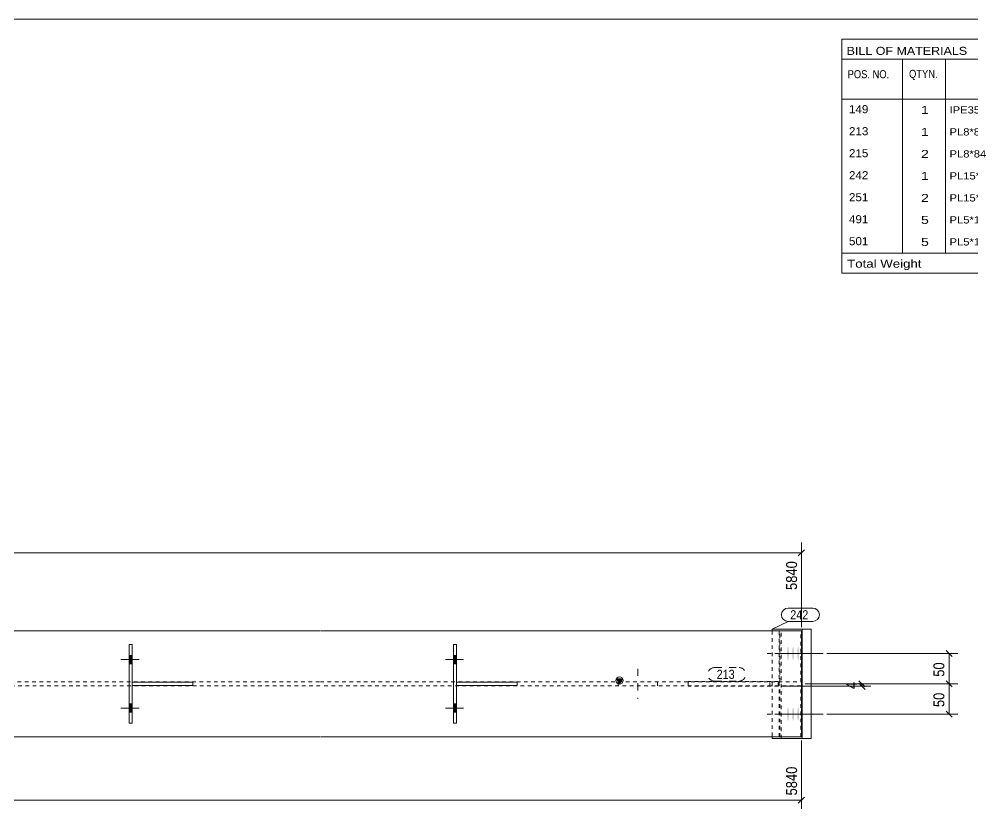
# Model space of a CAD drawing. Header units: millimetres. Extents: x 2 to 825, y 1 to 579.
# Drawn here: x 413.7 to 676, y 361.8 to 579 of the extents above; entities that cross this region are included whole.
import ezdxf

# ---------------------------------------------------------------- set-up
doc = ezdxf.new("R2010")
doc.units = ezdxf.units.MM
for name, pattern in [('XKITLINE00', [0]), ('XKITLINE01', [4, 1, -1, 1, -1]), ('XKITLINE02', [4, 2, -2])]:
    doc.linetypes.add(name, pattern=pattern)
for name, color, linetype, lineweight in [('Bolt', 3, 'Continuous', 0), ('Dimensions', 7, 'Continuous', 0), ('DrawingSheet', 5, 'Continuous', 0), ('OtherObjectType', 7, 'Continuous', 0), ('Part', 2, 'Continuous', 0), ('PartMark', 7, 'Continuous', 0)]:
    doc.layers.add(name, color=color, linetype=linetype, lineweight=lineweight)
doc.styles.add('ARIAL', font='ARIAL.TTF')
doc.styles.add('ARIAL_NARROW', font='ARIALN.TTF')

# ---------------------------------------------------------------- blocks, each defined once
blk = doc.blocks.new('*A30')
at = {"layer": 'Bolt', "color": 3, "linetype": 'XKITLINE02', "lineweight": 0}
for p, q in [((583.87, 400.36), (583.87, 392.03)), ((578.45, 396.78), (578.45, 395.61)), ((589.29, 396.78), (589.29, 395.61))]:
    blk.add_line(p, q, dxfattribs=at)
blk = doc.blocks.new('*A34')
at = {"layer": 'Bolt'}
for points in [[(443.94, 404.03), (444.77, 404.03), (444.77, 401.7), (443.94, 401.7)], [(443.94, 404.03), (444.77, 404.03), (444.77, 401.7), (443.94, 401.7)], [(443.94, 390.7), (444.77, 390.7), (444.77, 388.36), (443.94, 388.36)], [(443.94, 390.7), (444.77, 390.7), (444.77, 388.36), (443.94, 388.36)]]:
    blk.add_hatch(color=3, dxfattribs=at).paths.add_polyline_path(points, flags=17)
at = {"layer": 'Bolt', "color": 3, "linetype": 'XKITLINE00', "lineweight": 0}
for p, q in [((444.77, 404.03), (443.94, 404.03)), ((444.77, 404.03), (443.94, 404.03)), ((446.7, 402.86), (441.7, 402.86)), ((446.7, 402.86), (441.7, 402.86)), ((444.77, 401.7), (443.94, 401.7)), ((444.77, 401.7), (443.94, 401.7)), ((446.7, 389.53), (441.7, 389.53)), ((446.7, 389.53), (441.7, 389.53)), ((444.77, 390.7), (443.94, 390.7)), ((444.77, 390.7), (443.94, 390.7)), ((444.77, 388.36), (443.94, 388.36)), ((444.77, 388.36), (443.94, 388.36))]:
    blk.add_line(p, q, dxfattribs=at)
blk = doc.blocks.new('*A35')
at = {"layer": 'Bolt'}
for points in [[(533.17, 404.03), (534, 404.03), (534, 401.7), (533.17, 401.7)], [(533.17, 404.03), (534, 404.03), (534, 401.7), (533.17, 401.7)], [(533.17, 390.7), (534, 390.7), (534, 388.36), (533.17, 388.36)], [(533.17, 390.7), (534, 390.7), (534, 388.36), (533.17, 388.36)]]:
    blk.add_hatch(color=3, dxfattribs=at).paths.add_polyline_path(points, flags=17)
at = {"layer": 'Bolt', "color": 3, "linetype": 'XKITLINE00', "lineweight": 0}
for p, q in [((534, 404.03), (533.17, 404.03)), ((534, 404.03), (533.17, 404.03)), ((535.94, 402.86), (530.94, 402.86)), ((535.94, 402.86), (530.94, 402.86)), ((534, 401.7), (533.17, 401.7)), ((534, 401.7), (533.17, 401.7)), ((535.94, 389.53), (530.94, 389.53)), ((535.94, 389.53), (530.94, 389.53)), ((534, 390.7), (533.17, 390.7)), ((534, 390.7), (533.17, 390.7)), ((534, 388.36), (533.17, 388.36)), ((534, 388.36), (533.17, 388.36))]:
    blk.add_line(p, q, dxfattribs=at)
blk = doc.blocks.new('*A36')
at = {"layer": 'Bolt'}
for points in [[(625.39, 404.48), (625.39, 404.44), (625.39, 404.39), (625.39, 404.35), (625.39, 404.3), (625.39, 404.26), (625.39, 404.22), (625.39, 404.17), (625.38, 404.13), (625.38, 404.08), (625.38, 404.04), (625.38, 404), (625.38, 403.95), (625.38, 403.91), (625.37, 403.87), (625.37, 403.83), (625.37, 403.79), (625.37, 403.74), (625.36, 403.7), (625.36, 403.66), (625.36, 403.63), (625.36, 403.59), (625.35, 403.55), (625.35, 403.51), (625.35, 403.47), (625.34, 403.44), (625.34, 403.4), (625.33, 403.37), (625.33, 403.33), (625.33, 403.3), (625.32, 403.26), (625.32, 403.23), (625.31, 403.2), (625.31, 403.17), (625.31, 403.14), (625.3, 403.11), (625.3, 403.08), (625.29, 403.06), (625.29, 403.03), (625.28, 403), (625.28, 402.98), (625.27, 402.96), (625.27, 402.93), (625.26, 402.91), (625.25, 402.89), (625.25, 402.87), (625.24, 402.85), (625.24, 402.83), (625.23, 402.82), (625.23, 402.8), (625.22, 402.79), (625.22, 402.77), (625.21, 402.76), (625.2, 402.75), (625.2, 402.74), (625.19, 402.73), (625.19, 402.72), (625.18, 402.72), (625.17, 402.71), (625.17, 402.7), (625.16, 402.7), (625.16, 402.7), (625.15, 402.7), (625.14, 402.7), (625.14, 402.7), (625.13, 402.7), (625.13, 402.7), (625.12, 402.7), (625.11, 402.71), (625.11, 402.72), (625.1, 402.72), (625.1, 402.73), (625.09, 402.74), (625.08, 402.75), (625.08, 402.76), (625.07, 402.77), (625.07, 402.79), (625.06, 402.8), (625.06, 402.82), (625.05, 402.83), (625.04, 402.85), (625.04, 402.87), (625.03, 402.89), (625.03, 402.91), (625.02, 402.93), (625.02, 402.96), (625.01, 402.98), (625.01, 403), (625, 403.03), (625, 403.06), (624.99, 403.08), (624.99, 403.11), (624.98, 403.14), (624.98, 403.17), (624.97, 403.2), (624.97, 403.23), (624.97, 403.26), (624.96, 403.3), (624.96, 403.33), (624.95, 403.37), (624.95, 403.4), (624.95, 403.44), (624.94, 403.47), (624.94, 403.51), (624.94, 403.55), (624.93, 403.59), (624.93, 403.63), (624.93, 403.66), (624.92, 403.7), (624.92, 403.74), (624.92, 403.79), (624.92, 403.83), (624.91, 403.87), (624.91, 403.91), (624.91, 403.95), (624.91, 404), (624.91, 404.04), (624.9, 404.08), (624.9, 404.13), (624.9, 404.17), (624.9, 404.22), (624.9, 404.26), (624.9, 404.3), (624.9, 404.35), (624.9, 404.39), (624.9, 404.44), (624.9, 404.48), (624.9, 404.53), (624.9, 404.57), (624.9, 404.62), (624.9, 404.66), (624.9, 404.71), (624.9, 404.75), (624.9, 404.8), (624.9, 404.84), (624.9, 404.89), (624.9, 404.93), (624.9, 404.97), (624.91, 405.02), (624.91, 405.06), (624.91, 405.1), (624.91, 405.15), (624.91, 405.19), (624.92, 405.23), (624.92, 405.27), (624.92, 405.31), (624.92, 405.35), (624.93, 405.39), (624.93, 405.43), (624.93, 405.47), (624.94, 405.51), (624.94, 405.55), (624.94, 405.58), (624.95, 405.62), (624.95, 405.66), (624.95, 405.69), (624.96, 405.73), (624.96, 405.76), (624.97, 405.79), (624.97, 405.83), (624.97, 405.86), (624.98, 405.89), (624.98, 405.92), (624.99, 405.95), (624.99, 405.97), (625, 406), (625, 406.03), (625.01, 406.05), (625.01, 406.08), (625.02, 406.1), (625.02, 406.12), (625.03, 406.15), (625.03, 406.17), (625.04, 406.19), (625.04, 406.2), (625.05, 406.22), (625.06, 406.24), (625.06, 406.25), (625.07, 406.27), (625.07, 406.28), (625.08, 406.3), (625.08, 406.31), (625.09, 406.32), (625.1, 406.33), (625.1, 406.34), (625.11, 406.34), (625.11, 406.35), (625.12, 406.35), (625.13, 406.36), (625.13, 406.36), (625.14, 406.36), (625.14, 406.36), (625.15, 406.36), (625.16, 406.36), (625.16, 406.36), (625.17, 406.35), (625.17, 406.35), (625.18, 406.34), (625.19, 406.34), (625.19, 406.33), (625.2, 406.32), (625.2, 406.31), (625.21, 406.3), (625.22, 406.28), (625.22, 406.27), (625.23, 406.25), (625.23, 406.24), (625.24, 406.22), (625.24, 406.2), (625.25, 406.19), (625.25, 406.17), (625.26, 406.15), (625.27, 406.12), (625.27, 406.1), (625.28, 406.08), (625.28, 406.05), (625.29, 406.03), (625.29, 406), (625.3, 405.97), (625.3, 405.95), (625.31, 405.92), (625.31, 405.89), (625.31, 405.86), (625.32, 405.83), (625.32, 405.79), (625.33, 405.76), (625.33, 405.73), (625.33, 405.69), (625.34, 405.66), (625.34, 405.62), (625.35, 405.58), (625.35, 405.55), (625.35, 405.51), (625.36, 405.47), (625.36, 405.43), (625.36, 405.39), (625.36, 405.35), (625.37, 405.31), (625.37, 405.27), (625.37, 405.23), (625.37, 405.19), (625.38, 405.15), (625.38, 405.1), (625.38, 405.06), (625.38, 405.02), (625.38, 404.97), (625.38, 404.93), (625.39, 404.89), (625.39, 404.84), (625.39, 404.8), (625.39, 404.75), (625.39, 404.71), (625.39, 404.66), (625.39, 404.62), (625.39, 404.57), (625.39, 404.53)], [(626.79, 404.48), (626.79, 404.44), (626.79, 404.39), (626.79, 404.35), (626.79, 404.3), (626.78, 404.26), (626.78, 404.22), (626.78, 404.17), (626.78, 404.13), (626.78, 404.08), (626.78, 404.04), (626.78, 404), (626.77, 403.95), (626.77, 403.91), (626.77, 403.87), (626.77, 403.83), (626.77, 403.79), (626.76, 403.74), (626.76, 403.7), (626.76, 403.66), (626.76, 403.63), (626.75, 403.59), (626.75, 403.55), (626.75, 403.51), (626.74, 403.47), (626.74, 403.44), (626.74, 403.4), (626.73, 403.37), (626.73, 403.33), (626.72, 403.3), (626.72, 403.26), (626.72, 403.23), (626.71, 403.2), (626.71, 403.17), (626.7, 403.14), (626.7, 403.11), (626.69, 403.08), (626.69, 403.06), (626.68, 403.03), (626.68, 403), (626.67, 402.98), (626.67, 402.96), (626.66, 402.93), (626.66, 402.91), (626.65, 402.89), (626.65, 402.87), (626.64, 402.85), (626.64, 402.83), (626.63, 402.82), (626.62, 402.8), (626.62, 402.79), (626.61, 402.77), (626.61, 402.76), (626.6, 402.75), (626.6, 402.74), (626.59, 402.73), (626.58, 402.72), (626.58, 402.72), (626.57, 402.71), (626.57, 402.7), (626.56, 402.7), (626.55, 402.7), (626.55, 402.7), (626.54, 402.7), (626.54, 402.7), (626.53, 402.7), (626.52, 402.7), (626.52, 402.7), (626.51, 402.71), (626.51, 402.72), (626.5, 402.72), (626.49, 402.73), (626.49, 402.74), (626.48, 402.75), (626.48, 402.76), (626.47, 402.77), (626.47, 402.79), (626.46, 402.8), (626.45, 402.82), (626.45, 402.83), (626.44, 402.85), (626.44, 402.87), (626.43, 402.89), (626.43, 402.91), (626.42, 402.93), (626.42, 402.96), (626.41, 402.98), (626.41, 403), (626.4, 403.03), (626.4, 403.06), (626.39, 403.08), (626.39, 403.11), (626.38, 403.14), (626.38, 403.17), (626.37, 403.2), (626.37, 403.23), (626.37, 403.26), (626.36, 403.3), (626.36, 403.33), (626.35, 403.37), (626.35, 403.4), (626.35, 403.44), (626.34, 403.47), (626.34, 403.51), (626.34, 403.55), (626.33, 403.59), (626.33, 403.63), (626.33, 403.66), (626.32, 403.7), (626.32, 403.74), (626.32, 403.79), (626.32, 403.83), (626.31, 403.87), (626.31, 403.91), (626.31, 403.95), (626.31, 404), (626.31, 404.04), (626.31, 404.08), (626.3, 404.13), (626.3, 404.17), (626.3, 404.22), (626.3, 404.26), (626.3, 404.3), (626.3, 404.35), (626.3, 404.39), (626.3, 404.44), (626.3, 404.48), (626.3, 404.53), (626.3, 404.57), (626.3, 404.62), (626.3, 404.66), (626.3, 404.71), (626.3, 404.75), (626.3, 404.8), (626.3, 404.84), (626.3, 404.89), (626.3, 404.93), (626.31, 404.97), (626.31, 405.02), (626.31, 405.06), (626.31, 405.1), (626.31, 405.15), (626.31, 405.19), (626.32, 405.23), (626.32, 405.27), (626.32, 405.31), (626.32, 405.35), (626.33, 405.39), (626.33, 405.43), (626.33, 405.47), (626.34, 405.51), (626.34, 405.55), (626.34, 405.58), (626.35, 405.62), (626.35, 405.66), (626.35, 405.69), (626.36, 405.73), (626.36, 405.76), (626.37, 405.79), (626.37, 405.83), (626.37, 405.86), (626.38, 405.89), (626.38, 405.92), (626.39, 405.95), (626.39, 405.97), (626.4, 406), (626.4, 406.03), (626.41, 406.05), (626.41, 406.08), (626.42, 406.1), (626.42, 406.12), (626.43, 406.15), (626.43, 406.17), (626.44, 406.19), (626.44, 406.2), (626.45, 406.22), (626.45, 406.24), (626.46, 406.25), (626.47, 406.27), (626.47, 406.28), (626.48, 406.3), (626.48, 406.31), (626.49, 406.32), (626.49, 406.33), (626.5, 406.34), (626.51, 406.34), (626.51, 406.35), (626.52, 406.35), (626.52, 406.36), (626.53, 406.36), (626.54, 406.36), (626.54, 406.36), (626.55, 406.36), (626.55, 406.36), (626.56, 406.36), (626.57, 406.35), (626.57, 406.35), (626.58, 406.34), (626.58, 406.34), (626.59, 406.33), (626.6, 406.32), (626.6, 406.31), (626.61, 406.3), (626.61, 406.28), (626.62, 406.27), (626.62, 406.25), (626.63, 406.24), (626.64, 406.22), (626.64, 406.2), (626.65, 406.19), (626.65, 406.17), (626.66, 406.15), (626.66, 406.12), (626.67, 406.1), (626.67, 406.08), (626.68, 406.05), (626.68, 406.03), (626.69, 406), (626.69, 405.97), (626.7, 405.95), (626.7, 405.92), (626.71, 405.89), (626.71, 405.86), (626.72, 405.83), (626.72, 405.79), (626.72, 405.76), (626.73, 405.73), (626.73, 405.69), (626.74, 405.66), (626.74, 405.62), (626.74, 405.58), (626.75, 405.55), (626.75, 405.51), (626.75, 405.47), (626.76, 405.43), (626.76, 405.39), (626.76, 405.35), (626.76, 405.31), (626.77, 405.27), (626.77, 405.23), (626.77, 405.19), (626.77, 405.15), (626.77, 405.1), (626.78, 405.06), (626.78, 405.02), (626.78, 404.97), (626.78, 404.93), (626.78, 404.89), (626.78, 404.84), (626.78, 404.8), (626.79, 404.75), (626.79, 404.71), (626.79, 404.66), (626.79, 404.62), (626.79, 404.57), (626.79, 404.53)], [(628.18, 404.48), (628.18, 404.44), (628.18, 404.39), (628.18, 404.35), (628.18, 404.3), (628.18, 404.26), (628.18, 404.22), (628.18, 404.17), (628.18, 404.13), (628.18, 404.08), (628.17, 404.04), (628.17, 404), (628.17, 403.95), (628.17, 403.91), (628.17, 403.87), (628.16, 403.83), (628.16, 403.79), (628.16, 403.74), (628.16, 403.7), (628.15, 403.66), (628.15, 403.63), (628.15, 403.59), (628.15, 403.55), (628.14, 403.51), (628.14, 403.47), (628.14, 403.44), (628.13, 403.4), (628.13, 403.37), (628.12, 403.33), (628.12, 403.3), (628.12, 403.26), (628.11, 403.23), (628.11, 403.2), (628.1, 403.17), (628.1, 403.14), (628.09, 403.11), (628.09, 403.08), (628.09, 403.06), (628.08, 403.03), (628.08, 403), (628.07, 402.98), (628.07, 402.96), (628.06, 402.93), (628.06, 402.91), (628.05, 402.89), (628.04, 402.87), (628.04, 402.85), (628.03, 402.83), (628.03, 402.82), (628.02, 402.8), (628.02, 402.79), (628.01, 402.77), (628.01, 402.76), (628, 402.75), (627.99, 402.74), (627.99, 402.73), (627.98, 402.72), (627.98, 402.72), (627.97, 402.71), (627.96, 402.7), (627.96, 402.7), (627.95, 402.7), (627.95, 402.7), (627.94, 402.7), (627.94, 402.7), (627.93, 402.7), (627.92, 402.7), (627.92, 402.7), (627.91, 402.71), (627.91, 402.72), (627.9, 402.72), (627.89, 402.73), (627.89, 402.74), (627.88, 402.75), (627.88, 402.76), (627.87, 402.77), (627.87, 402.79), (627.86, 402.8), (627.85, 402.82), (627.85, 402.83), (627.84, 402.85), (627.84, 402.87), (627.83, 402.89), (627.83, 402.91), (627.82, 402.93), (627.82, 402.96), (627.81, 402.98), (627.81, 403), (627.8, 403.03), (627.8, 403.06), (627.79, 403.08), (627.79, 403.11), (627.78, 403.14), (627.78, 403.17), (627.77, 403.2), (627.77, 403.23), (627.77, 403.26), (627.76, 403.3), (627.76, 403.33), (627.75, 403.37), (627.75, 403.4), (627.75, 403.44), (627.74, 403.47), (627.74, 403.51), (627.74, 403.55), (627.73, 403.59), (627.73, 403.63), (627.73, 403.66), (627.73, 403.7), (627.72, 403.74), (627.72, 403.79), (627.72, 403.83), (627.72, 403.87), (627.71, 403.91), (627.71, 403.95), (627.71, 404), (627.71, 404.04), (627.71, 404.08), (627.71, 404.13), (627.7, 404.17), (627.7, 404.22), (627.7, 404.26), (627.7, 404.3), (627.7, 404.35), (627.7, 404.39), (627.7, 404.44), (627.7, 404.48), (627.7, 404.53), (627.7, 404.57), (627.7, 404.62), (627.7, 404.66), (627.7, 404.71), (627.7, 404.75), (627.7, 404.8), (627.7, 404.84), (627.7, 404.89), (627.71, 404.93), (627.71, 404.97), (627.71, 405.02), (627.71, 405.06), (627.71, 405.1), (627.71, 405.15), (627.72, 405.19), (627.72, 405.23), (627.72, 405.27), (627.72, 405.31), (627.73, 405.35), (627.73, 405.39), (627.73, 405.43), (627.73, 405.47), (627.74, 405.51), (627.74, 405.55), (627.74, 405.58), (627.75, 405.62), (627.75, 405.66), (627.75, 405.69), (627.76, 405.73), (627.76, 405.76), (627.77, 405.79), (627.77, 405.83), (627.77, 405.86), (627.78, 405.89), (627.78, 405.92), (627.79, 405.95), (627.79, 405.97), (627.8, 406), (627.8, 406.03), (627.81, 406.05), (627.81, 406.08), (627.82, 406.1), (627.82, 406.12), (627.83, 406.15), (627.83, 406.17), (627.84, 406.19), (627.84, 406.2), (627.85, 406.22), (627.85, 406.24), (627.86, 406.25), (627.87, 406.27), (627.87, 406.28), (627.88, 406.3), (627.88, 406.31), (627.89, 406.32), (627.89, 406.33), (627.9, 406.34), (627.91, 406.34), (627.91, 406.35), (627.92, 406.35), (627.92, 406.36), (627.93, 406.36), (627.94, 406.36), (627.94, 406.36), (627.95, 406.36), (627.95, 406.36), (627.96, 406.36), (627.96, 406.35), (627.97, 406.35), (627.98, 406.34), (627.98, 406.34), (627.99, 406.33), (627.99, 406.32), (628, 406.31), (628.01, 406.3), (628.01, 406.28), (628.02, 406.27), (628.02, 406.25), (628.03, 406.24), (628.03, 406.22), (628.04, 406.2), (628.04, 406.19), (628.05, 406.17), (628.06, 406.15), (628.06, 406.12), (628.07, 406.1), (628.07, 406.08), (628.08, 406.05), (628.08, 406.03), (628.09, 406), (628.09, 405.97), (628.09, 405.95), (628.1, 405.92), (628.1, 405.89), (628.11, 405.86), (628.11, 405.83), (628.12, 405.79), (628.12, 405.76), (628.12, 405.73), (628.13, 405.69), (628.13, 405.66), (628.14, 405.62), (628.14, 405.58), (628.14, 405.55), (628.15, 405.51), (628.15, 405.47), (628.15, 405.43), (628.15, 405.39), (628.16, 405.35), (628.16, 405.31), (628.16, 405.27), (628.16, 405.23), (628.17, 405.19), (628.17, 405.15), (628.17, 405.1), (628.17, 405.06), (628.17, 405.02), (628.18, 404.97), (628.18, 404.93), (628.18, 404.89), (628.18, 404.84), (628.18, 404.8), (628.18, 404.75), (628.18, 404.71), (628.18, 404.66), (628.18, 404.62), (628.18, 404.57), (628.18, 404.53)], [(625.39, 387.82), (625.39, 387.77), (625.39, 387.73), (625.39, 387.68), (625.39, 387.64), (625.39, 387.59), (625.39, 387.55), (625.39, 387.5), (625.38, 387.46), (625.38, 387.42), (625.38, 387.37), (625.38, 387.33), (625.38, 387.29), (625.38, 387.24), (625.37, 387.2), (625.37, 387.16), (625.37, 387.12), (625.37, 387.08), (625.36, 387.04), (625.36, 387), (625.36, 386.96), (625.36, 386.92), (625.35, 386.88), (625.35, 386.84), (625.35, 386.81), (625.34, 386.77), (625.34, 386.73), (625.33, 386.7), (625.33, 386.66), (625.33, 386.63), (625.32, 386.6), (625.32, 386.57), (625.31, 386.53), (625.31, 386.5), (625.31, 386.47), (625.3, 386.44), (625.3, 386.42), (625.29, 386.39), (625.29, 386.36), (625.28, 386.34), (625.28, 386.31), (625.27, 386.29), (625.27, 386.27), (625.26, 386.25), (625.25, 386.22), (625.25, 386.2), (625.24, 386.19), (625.24, 386.17), (625.23, 386.15), (625.23, 386.14), (625.22, 386.12), (625.22, 386.11), (625.21, 386.1), (625.2, 386.08), (625.2, 386.07), (625.19, 386.06), (625.19, 386.06), (625.18, 386.05), (625.17, 386.04), (625.17, 386.04), (625.16, 386.03), (625.16, 386.03), (625.15, 386.03), (625.14, 386.03), (625.14, 386.03), (625.13, 386.03), (625.13, 386.03), (625.12, 386.04), (625.11, 386.04), (625.11, 386.05), (625.1, 386.06), (625.1, 386.06), (625.09, 386.07), (625.08, 386.08), (625.08, 386.1), (625.07, 386.11), (625.07, 386.12), (625.06, 386.14), (625.06, 386.15), (625.05, 386.17), (625.04, 386.19), (625.04, 386.2), (625.03, 386.22), (625.03, 386.25), (625.02, 386.27), (625.02, 386.29), (625.01, 386.31), (625.01, 386.34), (625, 386.36), (625, 386.39), (624.99, 386.42), (624.99, 386.44), (624.98, 386.47), (624.98, 386.5), (624.97, 386.53), (624.97, 386.57), (624.97, 386.6), (624.96, 386.63), (624.96, 386.66), (624.95, 386.7), (624.95, 386.73), (624.95, 386.77), (624.94, 386.81), (624.94, 386.84), (624.94, 386.88), (624.93, 386.92), (624.93, 386.96), (624.93, 387), (624.92, 387.04), (624.92, 387.08), (624.92, 387.12), (624.92, 387.16), (624.91, 387.2), (624.91, 387.24), (624.91, 387.29), (624.91, 387.33), (624.91, 387.37), (624.9, 387.42), (624.9, 387.46), (624.9, 387.5), (624.9, 387.55), (624.9, 387.59), (624.9, 387.64), (624.9, 387.68), (624.9, 387.73), (624.9, 387.77), (624.9, 387.82), (624.9, 387.86), (624.9, 387.91), (624.9, 387.95), (624.9, 388), (624.9, 388.04), (624.9, 388.09), (624.9, 388.13), (624.9, 388.18), (624.9, 388.22), (624.9, 388.26), (624.9, 388.31), (624.91, 388.35), (624.91, 388.39), (624.91, 388.44), (624.91, 388.48), (624.91, 388.52), (624.92, 388.56), (624.92, 388.61), (624.92, 388.65), (624.92, 388.69), (624.93, 388.73), (624.93, 388.77), (624.93, 388.8), (624.94, 388.84), (624.94, 388.88), (624.94, 388.92), (624.95, 388.95), (624.95, 388.99), (624.95, 389.03), (624.96, 389.06), (624.96, 389.09), (624.97, 389.13), (624.97, 389.16), (624.97, 389.19), (624.98, 389.22), (624.98, 389.25), (624.99, 389.28), (624.99, 389.31), (625, 389.33), (625, 389.36), (625.01, 389.39), (625.01, 389.41), (625.02, 389.43), (625.02, 389.46), (625.03, 389.48), (625.03, 389.5), (625.04, 389.52), (625.04, 389.54), (625.05, 389.56), (625.06, 389.57), (625.06, 389.59), (625.07, 389.6), (625.07, 389.62), (625.08, 389.63), (625.08, 389.64), (625.09, 389.65), (625.1, 389.66), (625.1, 389.67), (625.11, 389.68), (625.11, 389.68), (625.12, 389.69), (625.13, 389.69), (625.13, 389.69), (625.14, 389.69), (625.14, 389.7), (625.15, 389.69), (625.16, 389.69), (625.16, 389.69), (625.17, 389.69), (625.17, 389.68), (625.18, 389.68), (625.19, 389.67), (625.19, 389.66), (625.2, 389.65), (625.2, 389.64), (625.21, 389.63), (625.22, 389.62), (625.22, 389.6), (625.23, 389.59), (625.23, 389.57), (625.24, 389.56), (625.24, 389.54), (625.25, 389.52), (625.25, 389.5), (625.26, 389.48), (625.27, 389.46), (625.27, 389.43), (625.28, 389.41), (625.28, 389.39), (625.29, 389.36), (625.29, 389.33), (625.3, 389.31), (625.3, 389.28), (625.31, 389.25), (625.31, 389.22), (625.31, 389.19), (625.32, 389.16), (625.32, 389.13), (625.33, 389.09), (625.33, 389.06), (625.33, 389.03), (625.34, 388.99), (625.34, 388.95), (625.35, 388.92), (625.35, 388.88), (625.35, 388.84), (625.36, 388.8), (625.36, 388.77), (625.36, 388.73), (625.36, 388.69), (625.37, 388.65), (625.37, 388.61), (625.37, 388.56), (625.37, 388.52), (625.38, 388.48), (625.38, 388.44), (625.38, 388.39), (625.38, 388.35), (625.38, 388.31), (625.38, 388.26), (625.39, 388.22), (625.39, 388.18), (625.39, 388.13), (625.39, 388.09), (625.39, 388.04), (625.39, 388), (625.39, 387.95), (625.39, 387.91), (625.39, 387.86)], [(626.79, 387.82), (626.79, 387.77), (626.79, 387.73), (626.79, 387.68), (626.79, 387.64), (626.78, 387.59), (626.78, 387.55), (626.78, 387.5), (626.78, 387.46), (626.78, 387.42), (626.78, 387.37), (626.78, 387.33), (626.77, 387.29), (626.77, 387.24), (626.77, 387.2), (626.77, 387.16), (626.77, 387.12), (626.76, 387.08), (626.76, 387.04), (626.76, 387), (626.76, 386.96), (626.75, 386.92), (626.75, 386.88), (626.75, 386.84), (626.74, 386.81), (626.74, 386.77), (626.74, 386.73), (626.73, 386.7), (626.73, 386.66), (626.72, 386.63), (626.72, 386.6), (626.72, 386.57), (626.71, 386.53), (626.71, 386.5), (626.7, 386.47), (626.7, 386.44), (626.69, 386.42), (626.69, 386.39), (626.68, 386.36), (626.68, 386.34), (626.67, 386.31), (626.67, 386.29), (626.66, 386.27), (626.66, 386.25), (626.65, 386.22), (626.65, 386.2), (626.64, 386.19), (626.64, 386.17), (626.63, 386.15), (626.62, 386.14), (626.62, 386.12), (626.61, 386.11), (626.61, 386.1), (626.6, 386.08), (626.6, 386.07), (626.59, 386.06), (626.58, 386.06), (626.58, 386.05), (626.57, 386.04), (626.57, 386.04), (626.56, 386.03), (626.55, 386.03), (626.55, 386.03), (626.54, 386.03), (626.54, 386.03), (626.53, 386.03), (626.52, 386.03), (626.52, 386.04), (626.51, 386.04), (626.51, 386.05), (626.5, 386.06), (626.49, 386.06), (626.49, 386.07), (626.48, 386.08), (626.48, 386.1), (626.47, 386.11), (626.47, 386.12), (626.46, 386.14), (626.45, 386.15), (626.45, 386.17), (626.44, 386.19), (626.44, 386.2), (626.43, 386.22), (626.43, 386.25), (626.42, 386.27), (626.42, 386.29), (626.41, 386.31), (626.41, 386.34), (626.4, 386.36), (626.4, 386.39), (626.39, 386.42), (626.39, 386.44), (626.38, 386.47), (626.38, 386.5), (626.37, 386.53), (626.37, 386.57), (626.37, 386.6), (626.36, 386.63), (626.36, 386.66), (626.35, 386.7), (626.35, 386.73), (626.35, 386.77), (626.34, 386.81), (626.34, 386.84), (626.34, 386.88), (626.33, 386.92), (626.33, 386.96), (626.33, 387), (626.32, 387.04), (626.32, 387.08), (626.32, 387.12), (626.32, 387.16), (626.31, 387.2), (626.31, 387.24), (626.31, 387.29), (626.31, 387.33), (626.31, 387.37), (626.31, 387.42), (626.3, 387.46), (626.3, 387.5), (626.3, 387.55), (626.3, 387.59), (626.3, 387.64), (626.3, 387.68), (626.3, 387.73), (626.3, 387.77), (626.3, 387.82), (626.3, 387.86), (626.3, 387.91), (626.3, 387.95), (626.3, 388), (626.3, 388.04), (626.3, 388.09), (626.3, 388.13), (626.3, 388.18), (626.3, 388.22), (626.3, 388.26), (626.31, 388.31), (626.31, 388.35), (626.31, 388.39), (626.31, 388.44), (626.31, 388.48), (626.31, 388.52), (626.32, 388.56), (626.32, 388.61), (626.32, 388.65), (626.32, 388.69), (626.33, 388.73), (626.33, 388.77), (626.33, 388.8), (626.34, 388.84), (626.34, 388.88), (626.34, 388.92), (626.35, 388.95), (626.35, 388.99), (626.35, 389.03), (626.36, 389.06), (626.36, 389.09), (626.37, 389.13), (626.37, 389.16), (626.37, 389.19), (626.38, 389.22), (626.38, 389.25), (626.39, 389.28), (626.39, 389.31), (626.4, 389.33), (626.4, 389.36), (626.41, 389.39), (626.41, 389.41), (626.42, 389.43), (626.42, 389.46), (626.43, 389.48), (626.43, 389.5), (626.44, 389.52), (626.44, 389.54), (626.45, 389.56), (626.45, 389.57), (626.46, 389.59), (626.47, 389.6), (626.47, 389.62), (626.48, 389.63), (626.48, 389.64), (626.49, 389.65), (626.49, 389.66), (626.5, 389.67), (626.51, 389.68), (626.51, 389.68), (626.52, 389.69), (626.52, 389.69), (626.53, 389.69), (626.54, 389.69), (626.54, 389.7), (626.55, 389.69), (626.55, 389.69), (626.56, 389.69), (626.57, 389.69), (626.57, 389.68), (626.58, 389.68), (626.58, 389.67), (626.59, 389.66), (626.6, 389.65), (626.6, 389.64), (626.61, 389.63), (626.61, 389.62), (626.62, 389.6), (626.62, 389.59), (626.63, 389.57), (626.64, 389.56), (626.64, 389.54), (626.65, 389.52), (626.65, 389.5), (626.66, 389.48), (626.66, 389.46), (626.67, 389.43), (626.67, 389.41), (626.68, 389.39), (626.68, 389.36), (626.69, 389.33), (626.69, 389.31), (626.7, 389.28), (626.7, 389.25), (626.71, 389.22), (626.71, 389.19), (626.72, 389.16), (626.72, 389.13), (626.72, 389.09), (626.73, 389.06), (626.73, 389.03), (626.74, 388.99), (626.74, 388.95), (626.74, 388.92), (626.75, 388.88), (626.75, 388.84), (626.75, 388.8), (626.76, 388.77), (626.76, 388.73), (626.76, 388.69), (626.76, 388.65), (626.77, 388.61), (626.77, 388.56), (626.77, 388.52), (626.77, 388.48), (626.77, 388.44), (626.78, 388.39), (626.78, 388.35), (626.78, 388.31), (626.78, 388.26), (626.78, 388.22), (626.78, 388.18), (626.78, 388.13), (626.79, 388.09), (626.79, 388.04), (626.79, 388), (626.79, 387.95), (626.79, 387.91), (626.79, 387.86)], [(628.18, 387.82), (628.18, 387.77), (628.18, 387.73), (628.18, 387.68), (628.18, 387.64), (628.18, 387.59), (628.18, 387.55), (628.18, 387.5), (628.18, 387.46), (628.18, 387.42), (628.17, 387.37), (628.17, 387.33), (628.17, 387.29), (628.17, 387.24), (628.17, 387.2), (628.16, 387.16), (628.16, 387.12), (628.16, 387.08), (628.16, 387.04), (628.15, 387), (628.15, 386.96), (628.15, 386.92), (628.15, 386.88), (628.14, 386.84), (628.14, 386.81), (628.14, 386.77), (628.13, 386.73), (628.13, 386.7), (628.12, 386.66), (628.12, 386.63), (628.12, 386.6), (628.11, 386.57), (628.11, 386.53), (628.1, 386.5), (628.1, 386.47), (628.09, 386.44), (628.09, 386.42), (628.09, 386.39), (628.08, 386.36), (628.08, 386.34), (628.07, 386.31), (628.07, 386.29), (628.06, 386.27), (628.06, 386.25), (628.05, 386.22), (628.04, 386.2), (628.04, 386.19), (628.03, 386.17), (628.03, 386.15), (628.02, 386.14), (628.02, 386.12), (628.01, 386.11), (628.01, 386.1), (628, 386.08), (627.99, 386.07), (627.99, 386.06), (627.98, 386.06), (627.98, 386.05), (627.97, 386.04), (627.96, 386.04), (627.96, 386.03), (627.95, 386.03), (627.95, 386.03), (627.94, 386.03), (627.94, 386.03), (627.93, 386.03), (627.92, 386.03), (627.92, 386.04), (627.91, 386.04), (627.91, 386.05), (627.9, 386.06), (627.89, 386.06), (627.89, 386.07), (627.88, 386.08), (627.88, 386.1), (627.87, 386.11), (627.87, 386.12), (627.86, 386.14), (627.85, 386.15), (627.85, 386.17), (627.84, 386.19), (627.84, 386.2), (627.83, 386.22), (627.83, 386.25), (627.82, 386.27), (627.82, 386.29), (627.81, 386.31), (627.81, 386.34), (627.8, 386.36), (627.8, 386.39), (627.79, 386.42), (627.79, 386.44), (627.78, 386.47), (627.78, 386.5), (627.77, 386.53), (627.77, 386.57), (627.77, 386.6), (627.76, 386.63), (627.76, 386.66), (627.75, 386.7), (627.75, 386.73), (627.75, 386.77), (627.74, 386.81), (627.74, 386.84), (627.74, 386.88), (627.73, 386.92), (627.73, 386.96), (627.73, 387), (627.73, 387.04), (627.72, 387.08), (627.72, 387.12), (627.72, 387.16), (627.72, 387.2), (627.71, 387.24), (627.71, 387.29), (627.71, 387.33), (627.71, 387.37), (627.71, 387.42), (627.71, 387.46), (627.7, 387.5), (627.7, 387.55), (627.7, 387.59), (627.7, 387.64), (627.7, 387.68), (627.7, 387.73), (627.7, 387.77), (627.7, 387.82), (627.7, 387.86), (627.7, 387.91), (627.7, 387.95), (627.7, 388), (627.7, 388.04), (627.7, 388.09), (627.7, 388.13), (627.7, 388.18), (627.7, 388.22), (627.71, 388.26), (627.71, 388.31), (627.71, 388.35), (627.71, 388.39), (627.71, 388.44), (627.71, 388.48), (627.72, 388.52), (627.72, 388.56), (627.72, 388.61), (627.72, 388.65), (627.73, 388.69), (627.73, 388.73), (627.73, 388.77), (627.73, 388.8), (627.74, 388.84), (627.74, 388.88), (627.74, 388.92), (627.75, 388.95), (627.75, 388.99), (627.75, 389.03), (627.76, 389.06), (627.76, 389.09), (627.77, 389.13), (627.77, 389.16), (627.77, 389.19), (627.78, 389.22), (627.78, 389.25), (627.79, 389.28), (627.79, 389.31), (627.8, 389.33), (627.8, 389.36), (627.81, 389.39), (627.81, 389.41), (627.82, 389.43), (627.82, 389.46), (627.83, 389.48), (627.83, 389.5), (627.84, 389.52), (627.84, 389.54), (627.85, 389.56), (627.85, 389.57), (627.86, 389.59), (627.87, 389.6), (627.87, 389.62), (627.88, 389.63), (627.88, 389.64), (627.89, 389.65), (627.89, 389.66), (627.9, 389.67), (627.91, 389.68), (627.91, 389.68), (627.92, 389.69), (627.92, 389.69), (627.93, 389.69), (627.94, 389.69), (627.94, 389.7), (627.95, 389.69), (627.95, 389.69), (627.96, 389.69), (627.96, 389.69), (627.97, 389.68), (627.98, 389.68), (627.98, 389.67), (627.99, 389.66), (627.99, 389.65), (628, 389.64), (628.01, 389.63), (628.01, 389.62), (628.02, 389.6), (628.02, 389.59), (628.03, 389.57), (628.03, 389.56), (628.04, 389.54), (628.04, 389.52), (628.05, 389.5), (628.06, 389.48), (628.06, 389.46), (628.07, 389.43), (628.07, 389.41), (628.08, 389.39), (628.08, 389.36), (628.09, 389.33), (628.09, 389.31), (628.09, 389.28), (628.1, 389.25), (628.1, 389.22), (628.11, 389.19), (628.11, 389.16), (628.12, 389.13), (628.12, 389.09), (628.12, 389.06), (628.13, 389.03), (628.13, 388.99), (628.14, 388.95), (628.14, 388.92), (628.14, 388.88), (628.15, 388.84), (628.15, 388.8), (628.15, 388.77), (628.15, 388.73), (628.16, 388.69), (628.16, 388.65), (628.16, 388.61), (628.16, 388.56), (628.17, 388.52), (628.17, 388.48), (628.17, 388.44), (628.17, 388.39), (628.17, 388.35), (628.18, 388.31), (628.18, 388.26), (628.18, 388.22), (628.18, 388.18), (628.18, 388.13), (628.18, 388.09), (628.18, 388.04), (628.18, 388), (628.18, 387.95), (628.18, 387.91), (628.18, 387.86)]]:
    blk.add_hatch(color=3, dxfattribs=at).paths.add_polyline_path(points, flags=17)
at = {"layer": 'Bolt', "color": 3, "linetype": 'XKITLINE02', "lineweight": 0}
for p, q in [((628.53, 404.53), (619.41, 404.53)), ((630.62, 404.53), (621.51, 404.53)), ((628.53, 387.86), (619.41, 387.86)), ((630.62, 387.86), (621.51, 387.86))]:
    blk.add_line(p, q, dxfattribs=at)
at = {"layer": 'Bolt', "color": 3, "linetype": 'XKITLINE00', "lineweight": 0}
for p, q in [((632.02, 404.53), (622.91, 404.53)), ((633.42, 404.53), (624.3, 404.53)), ((634.82, 404.53), (625.7, 404.53)), ((632.02, 387.86), (622.91, 387.86)), ((633.42, 387.86), (624.3, 387.86)), ((634.82, 387.86), (625.7, 387.86))]:
    blk.add_line(p, q, dxfattribs=at)
blk = doc.blocks.new('*A39')
at = {"layer": 'Part'}
blk.add_hatch(color=2, dxfattribs=at).paths.add_polyline_path([(578.02, 397.6), (579.62, 397.6), (578.82, 396.2)], flags=17)
at = {"layer": 'Part', "color": 2, "linetype": 'XKITLINE00', "lineweight": 0}
for p, q in [((496.44, 410.78), (407.3, 410.78)), ((628.82, 410.78), (496.54, 410.78)), ((628.82, 381.61), (628.82, 410.78)), ((578.82, 396.2), (578.02, 397.6)), ((578.02, 397.6), (579.62, 397.6)), ((579.62, 397.6), (578.82, 396.2)), ((407.3, 381.61), (496.44, 381.61)), ((496.54, 381.61), (628.82, 381.61))]:
    blk.add_line(p, q, dxfattribs=at)
at = {"layer": 'Part', "color": 7, "linetype": 'XKITLINE01', "lineweight": 0}
for p, q in [((622.66, 381.61), (622.66, 410.78)), ((622.86, 396.78), (622.86, 410.78)), ((628.62, 396.78), (628.62, 410.78)), ((407.3, 396.78), (496.44, 396.78)), ((496.54, 396.78), (628.62, 396.78)), ((496.44, 395.61), (407.3, 395.61)), ((628.62, 395.61), (496.54, 395.61)), ((622.86, 381.61), (622.86, 395.61)), ((628.62, 381.61), (628.62, 395.61))]:
    blk.add_line(p, q, dxfattribs=at)
at = {"layer": 'Part', "color": 2, "linetype": 'XKITLINE00', "lineweight": 0}
blk.add_circle((578.82, 397.1), 1, dxfattribs=at)
blk = doc.blocks.new('*A46')
at = {"layer": 'Part', "color": 2, "linetype": 'XKITLINE00', "lineweight": 0}
for p, q in [((444.77, 396.61), (461.44, 396.61)), ((461.44, 395.78), (461.44, 396.61)), ((461.44, 395.78), (444.77, 395.78))]:
    blk.add_line(p, q, dxfattribs=at)
at = {"layer": 'Part', "color": 7, "linetype": 'XKITLINE01', "lineweight": 0}
blk.add_line((444.77, 395.78), (444.77, 396.61), dxfattribs=at)
blk.add_line((444.77, 395.78), (444.77, 396.61), dxfattribs=at)
blk = doc.blocks.new('*A47')
at = {"layer": 'Part', "color": 2, "linetype": 'XKITLINE00', "lineweight": 0}
for p, q in [((443.94, 407.03), (444.77, 407.03)), ((443.94, 385.36), (443.94, 407.03)), ((444.77, 407.03), (444.77, 385.36)), ((444.77, 385.36), (443.94, 385.36))]:
    blk.add_line(p, q, dxfattribs=at)
blk = doc.blocks.new('*A48')
at = {"layer": 'Part', "color": 2, "linetype": 'XKITLINE00', "lineweight": 0}
for p, q in [((534, 396.61), (550.67, 396.61)), ((550.67, 395.78), (550.67, 396.61)), ((550.67, 395.78), (534, 395.78))]:
    blk.add_line(p, q, dxfattribs=at)
at = {"layer": 'Part', "color": 7, "linetype": 'XKITLINE01', "lineweight": 0}
blk.add_line((534, 395.78), (534, 396.61), dxfattribs=at)
blk.add_line((534, 395.78), (534, 396.61), dxfattribs=at)
blk = doc.blocks.new('*A49')
at = {"layer": 'Part', "color": 2, "linetype": 'XKITLINE00', "lineweight": 0}
for p, q in [((533.17, 407.03), (534, 407.03)), ((533.17, 385.36), (533.17, 407.03)), ((534, 407.03), (534, 385.36)), ((534, 385.36), (533.17, 385.36))]:
    blk.add_line(p, q, dxfattribs=at)
blk = doc.blocks.new('*A50')
at = {"layer": 'Part', "color": 2, "linetype": 'XKITLINE00', "lineweight": 0}
for p, q in [((620.77, 411.2), (620.77, 410.78)), ((628.99, 411.2), (620.77, 411.2)), ((631.48, 411.2), (628.99, 411.2)), ((628.99, 381.2), (628.99, 411.2)), ((631.48, 411.2), (631.48, 381.2)), ((620.77, 381.2), (620.77, 381.61)), ((631.48, 381.2), (620.77, 381.2))]:
    blk.add_line(p, q, dxfattribs=at)
at = {"layer": 'Part', "color": 7, "linetype": 'XKITLINE01', "lineweight": 0}
for p, q in [((620.77, 410.78), (620.77, 381.61)), ((623.26, 381.2), (623.26, 411.2))]:
    blk.add_line(p, q, dxfattribs=at)
blk = doc.blocks.new('*A55')
at = {"layer": 'Part', "color": 7, "linetype": 'XKITLINE01', "lineweight": 0}
for p, q in [((622.4, 396.86), (597.66, 396.86)), ((597.66, 396.86), (597.66, 395.53)), ((620.16, 395.53), (620.16, 396.86)), ((620.77, 395.53), (620.77, 396.86)), ((622.4, 395.53), (622.4, 396.86)), ((622.4, 395.53), (597.66, 395.53))]:
    blk.add_line(p, q, dxfattribs=at)
blk = doc.blocks.new('*A60')
at = {"layer": 'DrawingSheet', "color": 5, "linetype": 'XKITLINE00', "lineweight": 0}
blk.add_line((825, 579), (5, 579), dxfattribs=at)
blk = doc.blocks.new('*A66')
at = {"layer": 'OtherObjectType', "color": 7, "linetype": 'XKITLINE00', "lineweight": 0}
for p, q in [((639.98, 573.5), (815.98, 573.5)), ((639.98, 573.5), (639.98, 562.5)), ((682.26, 573.42), (682.26, 567.87)), ((740.85, 568), (740.85, 573.5)), ((783.43, 567.96), (783.43, 573.42)), ((815.98, 568), (815.98, 573.5)), ((639.98, 568), (815.98, 568)), ((656.64, 568), (656.64, 557)), ((668.4, 567.98), (668.4, 557.03)), ((700.12, 567.99), (700.13, 557)), ((717.78, 567.98), (717.78, 557)), ((740.85, 567.98), (740.85, 557)), ((767.43, 568), (767.43, 557)), ((798.42, 568), (798.42, 557)), ((815.98, 568), (815.98, 562.5)), ((639.98, 562.5), (639.98, 557)), ((767.45, 562.52), (798.45, 562.52)), ((783.28, 562.52), (783.28, 557)), ((815.98, 562.5), (815.98, 557)), ((639.98, 557), (815.98, 557)), ((639.98, 557), (639.98, 550.95)), ((656.63, 557), (656.63, 550.95)), ((668.44, 556.99), (668.44, 550.95)), ((700.12, 557), (700.11, 550.95)), ((717.79, 557), (717.79, 550.95)), ((740.87, 557), (740.87, 550.95)), ((767.44, 557), (767.44, 550.95)), ((783.33, 556.95), (783.33, 550.95)), ((798.43, 557), (798.43, 550.95)), ((815.98, 557), (815.98, 550.95)), ((639.98, 550.95), (639.98, 544.9)), ((656.63, 550.95), (656.63, 544.9)), ((668.44, 550.94), (668.44, 544.9)), ((700.12, 550.95), (700.11, 544.9)), ((717.79, 550.95), (717.79, 544.9)), ((740.87, 550.95), (740.87, 544.9)), ((767.44, 550.95), (767.44, 544.9)), ((783.33, 550.9), (783.33, 544.9)), ((798.43, 550.95), (798.43, 544.9)), ((815.98, 550.95), (815.98, 544.9)), ((639.98, 544.9), (639.98, 538.85)), ((656.63, 544.9), (656.63, 538.85)), ((668.44, 544.89), (668.44, 538.85)), ((700.12, 544.9), (700.11, 538.85)), ((717.79, 544.9), (717.79, 538.85)), ((740.87, 544.9), (740.87, 538.85)), ((767.44, 544.9), (767.44, 538.85)), ((783.33, 544.85), (783.33, 538.85)), ((798.43, 544.9), (798.43, 538.85)), ((815.98, 544.9), (815.98, 538.85)), ((639.98, 538.85), (639.98, 532.8)), ((656.63, 538.85), (656.63, 532.8)), ((668.44, 538.84), (668.44, 532.8)), ((700.12, 538.85), (700.11, 532.8)), ((717.79, 538.85), (717.79, 532.8)), ((740.87, 538.85), (740.87, 532.8)), ((767.44, 538.85), (767.44, 532.8)), ((783.33, 538.8), (783.33, 532.8)), ((798.43, 538.85), (798.43, 532.8)), ((815.98, 538.85), (815.98, 532.8)), ((639.98, 532.8), (639.98, 526.75)), ((656.63, 532.8), (656.63, 526.75)), ((668.44, 532.79), (668.44, 526.75)), ((700.12, 532.8), (700.11, 526.75)), ((717.79, 532.8), (717.79, 526.75)), ((740.87, 532.8), (740.87, 526.75)), ((767.44, 532.8), (767.44, 526.75)), ((783.33, 532.75), (783.33, 526.75)), ((798.43, 532.8), (798.43, 526.75)), ((815.98, 532.8), (815.98, 526.75)), ((639.98, 526.75), (639.98, 520.7)), ((656.63, 526.75), (656.63, 520.7)), ((668.44, 526.74), (668.44, 520.7)), ((700.12, 526.75), (700.11, 520.7)), ((717.79, 526.75), (717.79, 520.7)), ((740.87, 526.75), (740.87, 520.7)), ((767.44, 526.75), (767.44, 520.7)), ((783.33, 526.7), (783.33, 520.7)), ((798.43, 526.75), (798.43, 520.7)), ((815.98, 526.75), (815.98, 520.7)), ((639.98, 520.7), (639.98, 514.65)), ((656.63, 520.7), (656.63, 514.65)), ((668.44, 520.69), (668.44, 514.65)), ((700.12, 520.7), (700.11, 514.65)), ((717.79, 520.7), (717.79, 514.65)), ((740.87, 520.7), (740.87, 514.65)), ((767.44, 520.7), (767.44, 514.65)), ((783.33, 520.65), (783.33, 514.65)), ((798.43, 520.7), (798.43, 514.65)), ((815.98, 520.7), (815.98, 514.65)), ((639.98, 514.65), (815.98, 514.65)), ((639.98, 514.65), (639.98, 509.15)), ((767.44, 514.65), (767.44, 509.15)), ((815.98, 514.65), (815.98, 509.15)), ((639.98, 509.15), (815.98, 509.15))]:
    blk.add_line(p, q, dxfattribs=at)
at = {"layer": 'OtherObjectType', "color": 7, "style": 'ARIAL_NARROW'}
for s, height, width, p in [('No. Required', 2.2, 1.36, (742.39, 569.72)), ('4', 2.2, 1.525501, (767.75, 569.72)), ('POS. NO.', 2.2, 1.02, (784.63, 569.79)), ('149', 2.2, 1.270501, (800.4, 569.69)), ('BILL OF MATERIALS', 2.2, 1.36, (641.25, 569.16)), ('ASSEMBLY POS.', 2.2, 1.36, (683.3, 569.5)), ('3-R1', 2.2, 1.525501, (716.23, 569.46)), ('LENGTH', 2.2, 1.275, (701.54, 564.49)), ('Material', 2.2, 1.445, (722.81, 564.41)), ('UNIT', 2.2, 1.445, (748.52, 564.4)), ('POS. NO.', 2.2, 1.02, (641.53, 562.74)), ('QTYN.', 2.2, 1.02, (658.42, 562.84)), ('Profile', 2.2, 1.445, (677.26, 563.25)), ('weight  (kg)', 1.98, 1.19, (775.11, 564.39)), ('NOTE', 2.2, 1.445, (802.44, 561.99)), ('(mm)', 2.2, 1.275, (704.26, 560.86)), ('weight kg/m', 1.98, 1.19, (745.69, 560.4)), ('QTY.', 1.98, 1.19, (771.68, 559.03)), ('TOTAL', 1.98, 1.19, (785.9, 558.91)), ('149', 2.2, 1.270501, (641.89, 553.12)), ('1', 2.2, 1.525501, (661.71, 552.91)), ('IPE350-J', 1.98, 1.355501, (669.56, 553.04)), ('5839.7', 2.2, 1.355501, (701.59, 553.01)), ('S235JR', 2.2, 1.355501, (719.81, 553.05)), ('49.40', 2.2, 1.525501, (742.62, 552.99)), ('288.48', 2.2, 1.525501, (768.57, 553.07)), ('288.48', 2.2, 1.525501, (784.08, 552.94)), ('213', 2.2, 1.270501, (641.89, 547.07)), ('1', 2.2, 1.525501, (661.71, 546.86)), ('PL8*82.7', 1.98, 1.355501, (669.56, 546.99)), ('175.4', 2.2, 1.355501, (701.59, 546.96)), ('S235JR', 2.2, 1.355501, (719.81, 547)), ('0.50', 2.2, 1.525501, (742.62, 546.94)), ('0.50', 2.2, 1.525501, (768.57, 547.02)), ('0.50', 2.2, 1.525501, (784.08, 546.89)), ('215', 2.2, 1.270501, (641.89, 541.02)), ('2', 2.2, 1.525501, (661.71, 540.81)), ('PL8*84', 1.98, 1.355501, (669.56, 540.94)), ('328.0', 2.2, 1.355501, (701.59, 540.91)), ('S235JR', 2.2, 1.355501, (719.81, 540.95)), ('1.72', 2.2, 1.525501, (742.62, 540.89)), ('1.72', 2.2, 1.525501, (768.57, 540.97)), ('3.43', 2.2, 1.525501, (784.08, 540.84)), ('242', 2.2, 1.270501, (641.89, 534.97)), ('1', 2.2, 1.525501, (661.71, 534.76)), ('PL15*180', 1.98, 1.355501, (669.56, 534.89)), ('470.0', 2.2, 1.355501, (701.59, 534.86)), ('S235JR', 2.2, 1.355501, (719.81, 534.9)), ('9.96', 2.2, 1.525501, (742.62, 534.84)), ('9.96', 2.2, 1.525501, (768.57, 534.92)), ('9.96', 2.2, 1.525501, (784.08, 534.79)), ('251', 2.2, 1.270501, (641.89, 528.92)), ('2', 2.2, 1.525501, (661.71, 528.71)), ('PL15*200', 1.98, 1.355501, (669.56, 528.84)), ('352.0', 2.2, 1.355501, (701.59, 528.81)), ('S235JR', 2.2, 1.355501, (719.81, 528.85)), ('8.29', 2.2, 1.525501, (742.62, 528.79)), ('8.29', 2.2, 1.525501, (768.57, 528.87)), ('16.58', 2.2, 1.525501, (784.08, 528.74)), ('491', 2.2, 1.270501, (641.89, 522.87)), ('5', 2.2, 1.525501, (661.71, 522.66)), ('PL5*130', 1.98, 1.355501, (669.56, 522.79)), ('180.0', 2.2, 1.355501, (701.59, 522.76)), ('S235JR', 2.2, 1.355501, (719.81, 522.8)), ('0.92', 2.2, 1.525501, (742.62, 522.74)), ('0.92', 2.2, 1.525501, (768.57, 522.82)), ('4.59', 2.2, 1.525501, (784.08, 522.69)), ('501', 2.2, 1.270501, (641.89, 516.82)), ('5', 2.2, 1.525501, (661.71, 516.61)), ('PL5*100', 1.98, 1.355501, (669.56, 516.74)), ('100.0', 2.2, 1.355501, (701.59, 516.71)), ('S235JR', 2.2, 1.355501, (719.81, 516.75)), ('0.20', 2.2, 1.525501, (742.62, 516.69)), ('0.20', 2.2, 1.525501, (768.57, 516.77)), ('0.98', 2.2, 1.525501, (784.08, 516.64)), ('Total Weight', 2.2, 1.445, (641.4, 510.64)), ('324.4', 2.2, 1.525501, (768.52, 510.79)), ('(kg)', 1.98, 1.19, (792.4, 511.16))]:
    blk.add_text(s, height=height, dxfattribs=dict(at, width=width)).set_placement(p)
blk = doc.blocks.new('*A122')
at = {"layer": 'Dimensions', "color": 7, "linetype": 'XKITLINE00', "lineweight": 0}
for p, q in [((628.82, 380.61), (628.82, 361.8)), ((629.66, 365.04), (627.97, 363.35)), ((81.47, 364.2), (628.82, 364.2))]:
    blk.add_line(p, q, dxfattribs=at)
at = {"layer": 'Dimensions', "color": 3}
blk.add_point((628.82, 364.2), dxfattribs=at)
at = {"layer": 'Dimensions', "color": 3, "style": 'ARIAL', "width": 0.85}
blk.add_text('5840', height=3, rotation=90.0002, dxfattribs=at).set_placement((627.62, 365.5))
blk = doc.blocks.new('*A125')
at = {"layer": 'Dimensions', "color": 7, "linetype": 'XKITLINE00', "lineweight": 0}
for p, q in [((629.66, 433.04), (627.97, 431.35)), ((628.82, 411.78), (628.82, 435.05)), ((90.47, 432.2), (628.82, 432.2))]:
    blk.add_line(p, q, dxfattribs=at)
at = {"layer": 'Dimensions', "color": 3}
blk.add_point((628.82, 432.2), dxfattribs=at)
at = {"layer": 'Dimensions', "color": 3, "style": 'ARIAL', "width": 0.85}
blk.add_text('5840', height=3, rotation=90.0002, dxfattribs=at).set_placement((627.62, 422))
blk = doc.blocks.new('*A126')
at = {"layer": 'Dimensions', "color": 7, "linetype": 'XKITLINE00', "lineweight": 0}
for p, q in [((629.82, 396.2), (671.87, 396.2)), ((668.62, 397.04), (670.32, 395.35)), ((669.47, 387.86), (669.47, 396.2)), ((668.62, 388.71), (670.32, 387.01)), ((635.82, 387.86), (671.87, 387.86))]:
    blk.add_line(p, q, dxfattribs=at)
at = {"layer": 'Dimensions', "color": 3}
for p in [(669.47, 396.2), (669.47, 387.86)]:
    blk.add_point(p, dxfattribs=at)
at = {"layer": 'Dimensions', "color": 3, "style": 'ARIAL', "width": 0.85}
blk.add_text('50', height=3, rotation=90.0002, dxfattribs=at).set_placement((668.12, 389.8))
blk = doc.blocks.new('*A127')
at = {"layer": 'Dimensions', "color": 7, "linetype": 'XKITLINE00', "lineweight": 0}
for p, q in [((635.82, 404.53), (671.87, 404.53)), ((668.62, 405.38), (670.32, 403.68)), ((669.47, 396.2), (669.47, 404.53)), ((629.82, 396.2), (671.87, 396.2)), ((668.62, 397.04), (670.32, 395.35))]:
    blk.add_line(p, q, dxfattribs=at)
at = {"layer": 'Dimensions', "color": 3}
for p in [(669.47, 404.53), (669.47, 396.2)]:
    blk.add_point(p, dxfattribs=at)
at = {"layer": 'Dimensions', "color": 3, "style": 'ARIAL', "width": 0.85}
blk.add_text('50', height=3, rotation=90.0002, dxfattribs=at).set_placement((668.12, 398.14))
blk = doc.blocks.new('*A132')
at = {"layer": 'Dimensions', "color": 7, "linetype": 'XKITLINE00', "lineweight": 0}
for p, q in [((629.82, 396.2), (647.87, 396.2)), ((644.62, 397.04), (646.32, 395.35)), ((644.62, 396.38), (646.32, 394.68)), ((645.47, 395.53), (645.47, 396.2)), ((623.4, 395.53), (647.87, 395.53))]:
    blk.add_line(p, q, dxfattribs=at)
at = {"layer": 'Dimensions', "color": 3}
for p in [(645.47, 396.2), (645.47, 395.53)]:
    blk.add_point(p, dxfattribs=at)
at = {"layer": 'Dimensions', "color": 3, "style": 'ARIAL', "width": 0.85}
blk.add_text('4', height=3, rotation=90.0002, dxfattribs=at).set_placement((644.12, 394.75))
blk = doc.blocks.new('*A134')
at = {"layer": 'PartMark', "color": 7, "linetype": 'XKITLINE02', "lineweight": 0}
for p, q in [((604.91, 400.66), (611.68, 400.66)), ((604.91, 396.96), (611.68, 396.96))]:
    blk.add_line(p, q, dxfattribs=at)
for centre, start, end in [((604.91, 398.81), 90, 270), ((611.68, 398.81), 270, 90)]:
    blk.add_arc(centre, 1.85, start, end, dxfattribs=at)
at = {"layer": 'PartMark', "color": 3, "style": 'ARIAL', "width": 0.85}
blk.add_text('213', height=2.5, dxfattribs=at).set_placement((605.51, 397.56))
blk = doc.blocks.new('*A139')
at = {"layer": 'PartMark', "color": 7, "linetype": 'XKITLINE00', "lineweight": 0}
for p, q in [((625.16, 417.04), (631.92, 417.04)), ((620.77, 411.2), (625.16, 413.34)), ((625.16, 413.34), (631.92, 413.34))]:
    blk.add_line(p, q, dxfattribs=at)
for centre, start, end in [((625.16, 415.19), 90, 270), ((631.92, 415.19), 270, 90)]:
    blk.add_arc(centre, 1.85, start, end, dxfattribs=at)
at = {"layer": 'PartMark', "color": 3, "style": 'ARIAL', "width": 0.85}
blk.add_text('242', height=2.5, dxfattribs=at).set_placement((625.76, 413.94))

msp = doc.modelspace()

# ---------------------------------------------------------------- block references
at = {"lineweight": 0}
for name in ['*A60', '*A66', '*A125', '*A139', '*A50', '*A47', '*A49', '*A34', '*A35', '*A36', '*A127', '*A30', '*A134', '*A46', '*A48', '*A55', '*A132', '*A126', '*A122']:
    msp.add_blockref(name, (0, 0), dxfattribs=at)
at = {"layer": 'Part', "lineweight": 0}
msp.add_blockref('*A39', (0, 0), dxfattribs=at)

doc.saveas('drawing.dxf')
